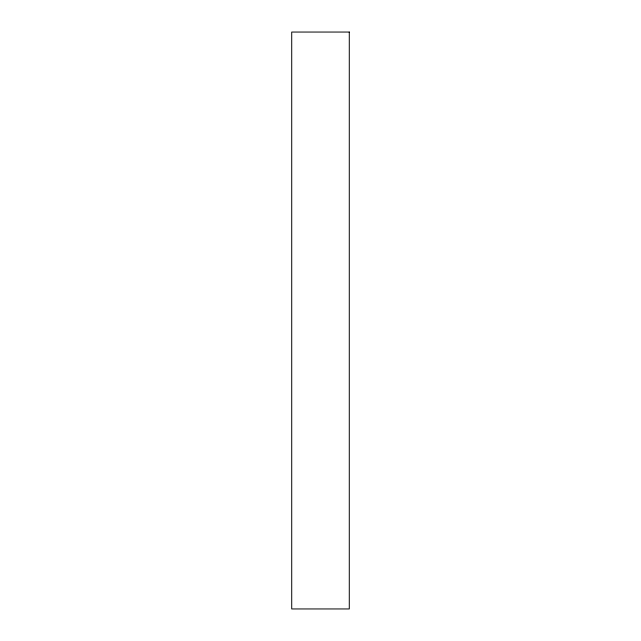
<?xml version="1.0" encoding="UTF-8"?>
<svg xmlns="http://www.w3.org/2000/svg" width="641" height="641" viewBox="0 0 641 641"><rect width="100%" height="100%" fill="white"/><g stroke="black" fill="none" stroke-linecap="round" stroke-linejoin="round"><path stroke-width="0.96" d="M349.281 32.05L291.719 32.05L291.719 608.95L349.281 608.95L349.281 32.05"/></g></svg>
